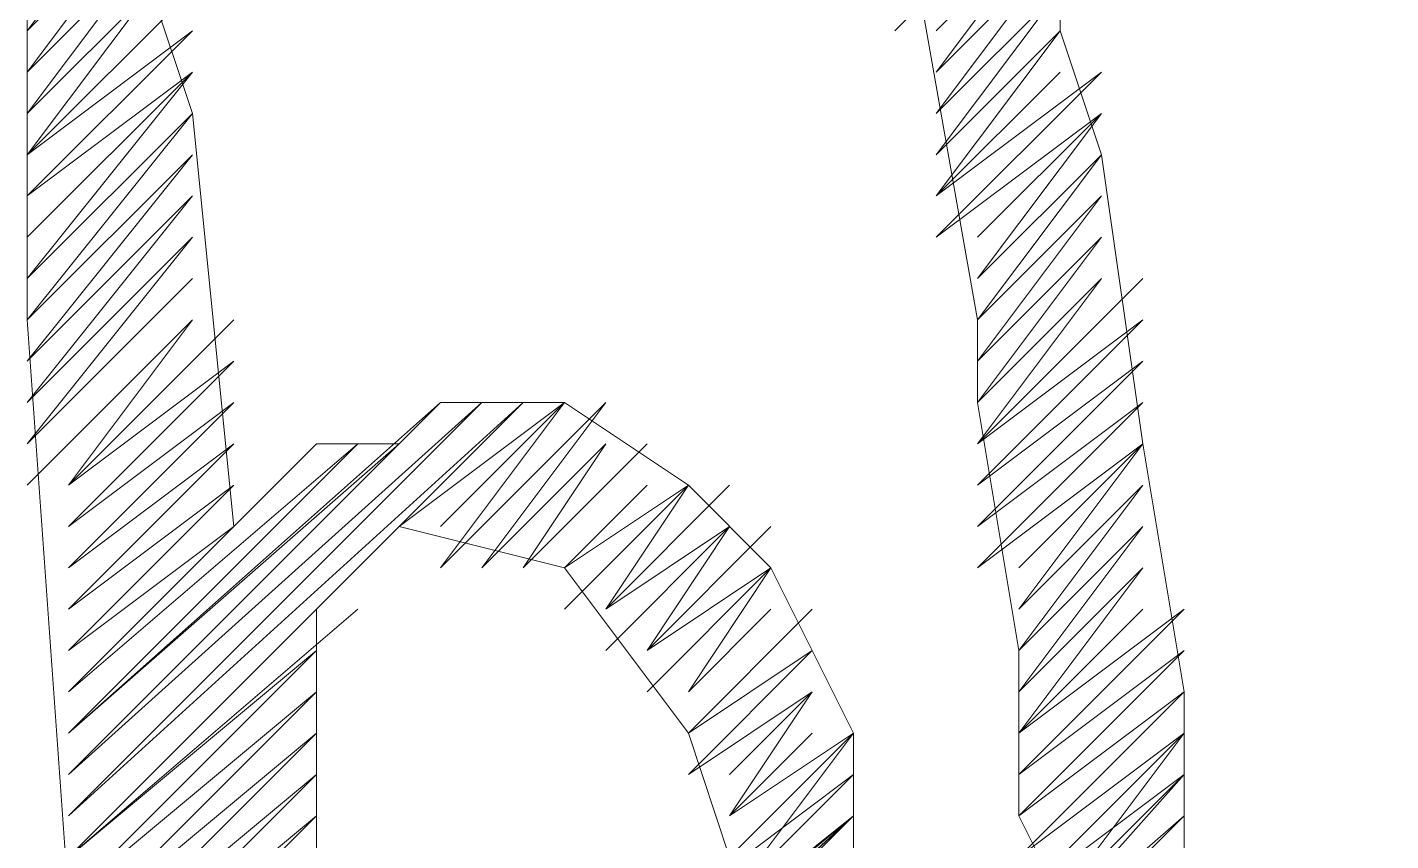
# Model space of a CAD drawing. Header units: millimetres. Extents: x 24 to 410, y 10 to 282.
# Drawn here: x 285.369 to 286.766, y 16.611 to 17.445 of the extents above; entities that cross this region are included whole.
import ezdxf

# ---------------------------------------------------------------- set-up
doc = ezdxf.new("R2010")
doc.units = ezdxf.units.MM
doc.layers.add('Watermark', color=7, linetype='Continuous')

msp = doc.modelspace()

# ---------------------------------------------------------------- linework, layer by layer
at = {"layer": 'Watermark', "color": 7, "lineweight": 0}
for points in [[(286.215667, 17.864667), (286.342667, 17.145), (286.342667, 17.060333), (286.385, 16.806333), (286.385, 16.637), (286.427333, 16.552333), (286.385, 16.51), (286.173333, 16.467667), (286.131, 16.51), (286.215667, 16.552333), (286.215667, 16.721667), (286.131, 16.891), (286.046333, 16.975667), (285.919333, 17.060333), (285.792333, 17.060333), (285.75, 17.018), (285.665333, 17.018), (285.580667, 16.933333), (285.538333, 17.356667), (285.496, 17.483667)], [(285.369, 17.441333), (285.496, 17.610667)], [(285.369, 17.441333), (285.496, 17.610667)], [(285.369, 17.441333), (285.496, 17.610667)], [(285.369, 17.441333), (285.496, 17.610667)], [(286.258, 17.441333), (286.427333, 17.610667)], [(286.258, 17.441333), (286.427333, 17.610667)], [(286.258, 17.441333), (286.427333, 17.610667)], [(286.258, 17.441333), (286.427333, 17.610667)], [(286.258, 17.441333), (286.427333, 17.610667)], [(286.258, 17.441333), (286.427333, 17.610667)], [(285.369, 17.441333), (285.496, 17.568333)], [(285.369, 17.441333), (285.496, 17.568333)], [(285.369, 17.441333), (285.496, 17.568333)], [(285.369, 17.441333), (285.496, 17.568333)], [(285.369, 17.441333), (285.496, 17.568333)], [(285.369, 17.441333), (285.496, 17.568333)], [(285.369, 17.441333), (285.496, 17.568333)], [(285.369, 17.441333), (285.496, 17.568333)], [(285.369, 17.441333), (285.496, 17.568333)], [(285.369, 17.399), (285.496, 17.568333)], [(285.369, 17.399), (285.496, 17.568333)], [(285.369, 17.399), (285.496, 17.568333)], [(285.369, 17.399), (285.496, 17.568333)], [(285.369, 17.399), (285.496, 17.568333)], [(286.300333, 17.441333), (286.427333, 17.568333)], [(286.300333, 17.441333), (286.427333, 17.568333)], [(286.300333, 17.441333), (286.427333, 17.568333)], [(286.300333, 17.441333), (286.427333, 17.568333)], [(286.300333, 17.441333), (286.427333, 17.568333)], [(286.300333, 17.441333), (286.427333, 17.568333)], [(286.300333, 17.441333), (286.427333, 17.568333)], [(286.300333, 17.441333), (286.427333, 17.568333)], [(286.300333, 17.441333), (286.427333, 17.568333)], [(286.300333, 17.441333), (286.427333, 17.568333)], [(286.300333, 17.441333), (286.427333, 17.568333)], [(286.300333, 17.399), (286.427333, 17.568333)], [(286.300333, 17.399), (286.427333, 17.568333)], [(286.300333, 17.399), (286.427333, 17.568333)], [(286.300333, 17.399), (286.427333, 17.568333)], [(286.300333, 17.399), (286.427333, 17.568333)], [(286.300333, 17.399), (286.427333, 17.568333)], [(285.369, 17.399), (285.496, 17.526)], [(285.369, 17.399), (285.496, 17.526)], [(285.369, 17.399), (285.496, 17.526)], [(285.369, 17.399), (285.496, 17.526)], [(285.369, 17.399), (285.496, 17.526)], [(285.369, 17.399), (285.496, 17.526)], [(285.369, 17.399), (285.496, 17.526)], [(285.369, 17.399), (285.496, 17.526)], [(285.369, 17.399), (285.496, 17.526)], [(285.369, 17.356667), (285.496, 17.526)], [(285.369, 17.356667), (285.496, 17.526)], [(285.369, 17.356667), (285.496, 17.526)], [(285.369, 17.356667), (285.496, 17.526)], [(286.300333, 17.399), (286.427333, 17.526)], [(286.300333, 17.399), (286.427333, 17.526)], [(286.300333, 17.399), (286.427333, 17.526)], [(286.300333, 17.399), (286.427333, 17.526)], [(286.300333, 17.399), (286.427333, 17.526)], [(286.300333, 17.399), (286.427333, 17.526)], [(286.300333, 17.399), (286.427333, 17.526)], [(286.300333, 17.399), (286.427333, 17.526)], [(286.300333, 17.399), (286.427333, 17.526)], [(286.300333, 17.399), (286.427333, 17.526)], [(286.300333, 17.356667), (286.427333, 17.526)], [(286.300333, 17.356667), (286.427333, 17.526)], [(286.300333, 17.356667), (286.427333, 17.526)], [(286.300333, 17.356667), (286.427333, 17.526)], [(286.300333, 17.356667), (286.427333, 17.526)], [(286.300333, 17.356667), (286.427333, 17.526)], [(286.300333, 17.356667), (286.427333, 17.526)], [(285.369, 17.356667), (285.496, 17.483667)], [(285.369, 17.356667), (285.496, 17.483667)], [(285.369, 17.356667), (285.496, 17.483667)], [(285.369, 17.356667), (285.496, 17.483667)], [(285.369, 17.356667), (285.496, 17.483667)], [(285.369, 17.356667), (285.496, 17.483667)], [(285.369, 17.356667), (285.496, 17.483667)], [(285.369, 17.356667), (285.496, 17.483667)], [(285.369, 17.356667), (285.496, 17.483667)], [(285.369, 17.314333), (285.496, 17.483667)], [(285.369, 17.314333), (285.496, 17.483667)], [(285.369, 17.314333), (285.496, 17.483667)], [(285.369, 17.314333), (285.538333, 17.483667)], [(285.369, 17.314333), (285.538333, 17.483667)], [(285.369, 17.314333), (285.538333, 17.483667)], [(285.369, 17.483667), (285.369, 17.145), (285.411333, 16.552333), (285.411333, 15.282333)], [(286.300333, 17.356667), (286.427333, 17.483667)], [(286.300333, 17.356667), (286.427333, 17.483667)], [(286.300333, 17.356667), (286.427333, 17.483667)], [(286.300333, 17.356667), (286.427333, 17.483667)], [(286.300333, 17.356667), (286.427333, 17.483667)], [(286.300333, 17.356667), (286.427333, 17.483667)], [(286.300333, 17.356667), (286.427333, 17.483667)], [(286.300333, 17.356667), (286.427333, 17.483667)], [(286.300333, 17.356667), (286.427333, 17.483667)], [(286.300333, 17.314333), (286.427333, 17.483667)], [(286.300333, 17.314333), (286.427333, 17.483667)], [(286.681333, 15.663333), (286.681333, 15.875), (286.554333, 16.383), (286.639, 16.425333), (286.723667, 16.425333), (286.766, 16.467667), (286.681333, 16.552333), (286.554333, 16.552333), (286.554333, 16.594667), (286.554333, 16.764), (286.512, 17.018), (286.469667, 17.314333), (286.427333, 17.441333), (286.427333, 17.483667)], [(285.369, 17.314333), (285.538333, 17.441333)], [(285.369, 17.314333), (285.538333, 17.441333)], [(285.369, 17.314333), (285.538333, 17.441333)], [(285.369, 17.314333), (285.538333, 17.441333)], [(285.369, 17.314333), (285.538333, 17.441333)], [(285.369, 17.314333), (285.538333, 17.441333)], [(285.369, 17.314333), (285.538333, 17.441333)], [(285.369, 17.314333), (285.538333, 17.441333)], [(285.369, 17.272), (285.538333, 17.441333)], [(285.369, 17.272), (285.538333, 17.441333)], [(285.369, 17.272), (285.538333, 17.441333)], [(285.369, 17.272), (285.538333, 17.441333)], [(285.369, 17.272), (285.538333, 17.441333)], [(285.369, 17.272), (285.538333, 17.441333)], [(285.369, 17.272), (285.538333, 17.441333)], [(285.369, 17.272), (285.538333, 17.441333)], [(285.369, 17.272), (285.538333, 17.441333)], [(285.369, 17.272), (285.538333, 17.441333)], [(286.300333, 17.314333), (286.427333, 17.441333)], [(286.300333, 17.314333), (286.427333, 17.441333)], [(286.300333, 17.314333), (286.427333, 17.441333)], [(286.300333, 17.314333), (286.427333, 17.441333)], [(286.300333, 17.314333), (286.427333, 17.441333)], [(286.300333, 17.314333), (286.427333, 17.441333)], [(286.300333, 17.314333), (286.427333, 17.441333)], [(286.300333, 17.314333), (286.427333, 17.441333)], [(286.300333, 17.314333), (286.427333, 17.441333)], [(286.300333, 17.314333), (286.427333, 17.441333)], [(286.300333, 17.314333), (286.427333, 17.441333)], [(286.300333, 17.314333), (286.427333, 17.441333)], [(286.300333, 17.314333), (286.427333, 17.441333)], [(286.300333, 17.314333), (286.427333, 17.441333)], [(286.300333, 17.314333), (286.427333, 17.441333)], [(286.300333, 17.272), (286.427333, 17.441333)], [(286.300333, 17.272), (286.427333, 17.441333)], [(285.369, 17.272), (285.538333, 17.399)], [(285.369, 17.272), (285.538333, 17.399)], [(285.369, 17.272), (285.538333, 17.399)], [(285.369, 17.272), (285.538333, 17.399)], [(285.369, 17.229667), (285.538333, 17.399)], [(285.369, 17.229667), (285.538333, 17.399)], [(285.369, 17.229667), (285.538333, 17.399)], [(285.369, 17.229667), (285.538333, 17.399)], [(285.369, 17.229667), (285.538333, 17.399)], [(285.369, 17.229667), (285.538333, 17.399)], [(285.369, 17.229667), (285.538333, 17.399)], [(285.369, 17.229667), (285.538333, 17.399)], [(285.369, 17.229667), (285.538333, 17.399)], [(285.369, 17.229667), (285.538333, 17.399)], [(285.369, 17.229667), (285.538333, 17.399)], [(285.369, 17.229667), (285.538333, 17.399)], [(285.369, 17.229667), (285.538333, 17.399)], [(285.369, 17.187333), (285.538333, 17.399)], [(285.369, 17.187333), (285.538333, 17.399)], [(286.300333, 17.272), (286.427333, 17.399)], [(286.300333, 17.272), (286.427333, 17.399)], [(286.300333, 17.272), (286.427333, 17.399)], [(286.300333, 17.272), (286.427333, 17.399)], [(286.300333, 17.272), (286.427333, 17.399)], [(286.300333, 17.272), (286.469667, 17.399)], [(286.300333, 17.272), (286.469667, 17.399)], [(286.300333, 17.272), (286.469667, 17.399)], [(286.300333, 17.272), (286.469667, 17.399)], [(286.300333, 17.272), (286.469667, 17.399)], [(286.300333, 17.272), (286.469667, 17.399)], [(286.300333, 17.272), (286.469667, 17.399)], [(286.300333, 17.272), (286.469667, 17.399)], [(286.300333, 17.272), (286.469667, 17.399)], [(286.300333, 17.229667), (286.469667, 17.399)], [(286.300333, 17.229667), (286.469667, 17.399)], [(286.300333, 17.229667), (286.469667, 17.399)], [(286.300333, 17.229667), (286.469667, 17.399)], [(286.300333, 17.229667), (286.469667, 17.399)], [(285.369, 17.187333), (285.538333, 17.356667)], [(285.369, 17.187333), (285.538333, 17.356667)], [(285.369, 17.187333), (285.538333, 17.356667)], [(285.369, 17.187333), (285.538333, 17.356667)], [(285.369, 17.187333), (285.538333, 17.356667)], [(285.369, 17.187333), (285.538333, 17.356667)], [(285.369, 17.187333), (285.538333, 17.356667)], [(285.369, 17.187333), (285.538333, 17.356667)], [(285.369, 17.187333), (285.538333, 17.356667)], [(285.369, 17.187333), (285.538333, 17.356667)], [(285.369, 17.187333), (285.538333, 17.356667)], [(285.369, 17.187333), (285.538333, 17.356667)], [(285.369, 17.145), (285.538333, 17.356667)], [(285.369, 17.145), (285.538333, 17.356667)], [(286.300333, 17.229667), (286.469667, 17.356667)], [(286.300333, 17.229667), (286.469667, 17.356667)], [(286.300333, 17.229667), (286.469667, 17.356667)], [(286.342667, 17.229667), (286.469667, 17.356667)], [(286.342667, 17.229667), (286.469667, 17.356667)], [(286.342667, 17.229667), (286.469667, 17.356667)], [(286.342667, 17.229667), (286.469667, 17.356667)], [(286.342667, 17.229667), (286.469667, 17.356667)], [(286.342667, 17.229667), (286.469667, 17.356667)], [(286.342667, 17.229667), (286.469667, 17.356667)], [(286.342667, 17.229667), (286.469667, 17.356667)], [(286.342667, 17.187333), (286.469667, 17.356667)], [(286.342667, 17.187333), (286.469667, 17.356667)], [(286.342667, 17.187333), (286.469667, 17.356667)], [(286.342667, 17.187333), (286.469667, 17.356667)], [(286.342667, 17.187333), (286.469667, 17.356667)], [(286.342667, 17.187333), (286.469667, 17.356667)], [(286.342667, 17.187333), (286.469667, 17.356667)], [(286.342667, 17.187333), (286.469667, 17.356667)], [(285.369, 17.145), (285.538333, 17.314333)], [(285.369, 17.145), (285.538333, 17.314333)], [(285.369, 17.145), (285.538333, 17.314333)], [(285.369, 17.145), (285.538333, 17.314333)], [(285.369, 17.145), (285.538333, 17.314333)], [(285.369, 17.145), (285.538333, 17.314333)], [(285.369, 17.145), (285.538333, 17.314333)], [(285.369, 17.145), (285.538333, 17.314333)], [(285.369, 17.145), (285.538333, 17.314333)], [(285.369, 17.145), (285.538333, 17.314333)], [(285.369, 17.145), (285.538333, 17.314333)], [(285.369, 17.145), (285.538333, 17.314333)], [(285.369, 17.102667), (285.538333, 17.314333)], [(285.369, 17.102667), (285.538333, 17.314333)], [(285.369, 17.102667), (285.538333, 17.314333)], [(286.342667, 17.187333), (286.469667, 17.314333)], [(286.342667, 17.187333), (286.469667, 17.314333)], [(286.342667, 17.187333), (286.469667, 17.314333)], [(286.342667, 17.187333), (286.469667, 17.314333)], [(286.342667, 17.187333), (286.469667, 17.314333)], [(286.342667, 17.187333), (286.469667, 17.314333)], [(286.342667, 17.187333), (286.469667, 17.314333)], [(286.342667, 17.187333), (286.469667, 17.314333)], [(286.342667, 17.145), (286.469667, 17.314333)], [(286.342667, 17.145), (286.469667, 17.314333)], [(286.342667, 17.145), (286.469667, 17.314333)], [(286.342667, 17.145), (286.469667, 17.314333)], [(286.342667, 17.145), (286.469667, 17.314333)], [(286.342667, 17.145), (286.469667, 17.314333)], [(286.342667, 17.145), (286.469667, 17.314333)], [(286.342667, 17.145), (286.469667, 17.314333)], [(285.369, 17.102667), (285.538333, 17.272)], [(285.369, 17.102667), (285.538333, 17.272)], [(285.369, 17.102667), (285.538333, 17.272)], [(285.369, 17.102667), (285.538333, 17.272)], [(285.369, 17.102667), (285.538333, 17.272)], [(285.369, 17.102667), (285.538333, 17.272)], [(285.369, 17.102667), (285.538333, 17.272)], [(285.369, 17.102667), (285.538333, 17.272)], [(285.369, 17.102667), (285.538333, 17.272)], [(285.369, 17.102667), (285.538333, 17.272)], [(285.369, 17.102667), (285.538333, 17.272)], [(285.369, 17.102667), (285.538333, 17.272)], [(285.369, 17.060333), (285.538333, 17.272)], [(285.369, 17.060333), (285.538333, 17.272)], [(286.342667, 17.145), (286.469667, 17.272)], [(286.342667, 17.145), (286.469667, 17.272)], [(286.342667, 17.145), (286.469667, 17.272)], [(286.342667, 17.145), (286.469667, 17.272)], [(286.342667, 17.145), (286.469667, 17.272)], [(286.342667, 17.145), (286.469667, 17.272)], [(286.342667, 17.145), (286.469667, 17.272)], [(286.342667, 17.145), (286.469667, 17.272)], [(286.342667, 17.102667), (286.469667, 17.272)], [(286.342667, 17.102667), (286.469667, 17.272)], [(286.342667, 17.102667), (286.469667, 17.272)], [(286.342667, 17.102667), (286.469667, 17.272)], [(286.342667, 17.102667), (286.469667, 17.272)], [(286.342667, 17.102667), (286.469667, 17.272)], [(285.369, 17.060333), (285.538333, 17.229667)], [(285.369, 17.060333), (285.538333, 17.229667)], [(285.369, 17.060333), (285.538333, 17.229667)], [(285.369, 17.060333), (285.538333, 17.229667)], [(285.369, 17.060333), (285.538333, 17.229667)], [(285.369, 17.060333), (285.538333, 17.229667)], [(285.369, 17.060333), (285.538333, 17.229667)], [(285.369, 17.060333), (285.538333, 17.229667)], [(285.369, 17.060333), (285.538333, 17.229667)], [(285.369, 17.060333), (285.538333, 17.229667)], [(285.369, 17.060333), (285.538333, 17.229667)], [(285.369, 17.060333), (285.538333, 17.229667)], [(285.369, 17.060333), (285.538333, 17.229667)], [(285.369, 17.018), (285.538333, 17.229667)], [(286.342667, 17.102667), (286.469667, 17.229667)], [(286.342667, 17.102667), (286.469667, 17.229667)], [(286.342667, 17.102667), (286.469667, 17.229667)], [(286.342667, 17.102667), (286.469667, 17.229667)], [(286.342667, 17.060333), (286.469667, 17.229667)], [(286.342667, 17.060333), (286.469667, 17.229667)], [(286.342667, 17.060333), (286.469667, 17.229667)], [(286.342667, 17.060333), (286.469667, 17.229667)], [(286.342667, 17.060333), (286.469667, 17.229667)], [(286.342667, 17.060333), (286.469667, 17.229667)], [(286.342667, 17.060333), (286.469667, 17.229667)], [(286.342667, 17.060333), (286.469667, 17.229667)], [(286.342667, 17.060333), (286.469667, 17.229667)], [(286.342667, 17.060333), (286.469667, 17.229667)], [(286.342667, 17.060333), (286.469667, 17.229667)], [(285.369, 17.018), (285.538333, 17.187333)], [(285.369, 17.018), (285.538333, 17.187333)], [(285.369, 17.018), (285.538333, 17.187333)], [(285.369, 17.018), (285.538333, 17.187333)], [(285.369, 17.018), (285.538333, 17.187333)], [(285.369, 17.018), (285.538333, 17.187333)], [(285.369, 17.018), (285.538333, 17.187333)], [(285.369, 17.018), (285.538333, 17.187333)], [(285.369, 17.018), (285.538333, 17.187333)], [(285.369, 17.018), (285.538333, 17.187333)], [(285.369, 17.018), (285.538333, 17.187333)], [(285.369, 17.018), (285.538333, 17.187333)], [(285.369, 17.018), (285.538333, 17.187333)], [(285.369, 17.018), (285.538333, 17.187333)], [(286.342667, 17.060333), (286.469667, 17.187333)], [(286.342667, 17.060333), (286.469667, 17.187333)], [(286.342667, 17.060333), (286.469667, 17.187333)], [(286.342667, 17.018), (286.469667, 17.187333)], [(286.342667, 17.018), (286.469667, 17.187333)], [(286.342667, 17.018), (286.469667, 17.187333)], [(286.342667, 17.018), (286.469667, 17.187333)], [(286.342667, 17.018), (286.469667, 17.187333)], [(286.342667, 17.018), (286.469667, 17.187333)], [(286.342667, 17.018), (286.469667, 17.187333)], [(286.342667, 17.018), (286.512, 17.187333)], [(286.342667, 17.018), (286.512, 17.187333)], [(286.342667, 17.018), (286.512, 17.187333)], [(286.342667, 17.018), (286.512, 17.187333)], [(285.369, 16.975667), (285.538333, 17.145)], [(285.369, 16.975667), (285.538333, 17.145)], [(285.369, 16.975667), (285.538333, 17.145)], [(285.369, 16.975667), (285.538333, 17.145)], [(285.369, 16.975667), (285.538333, 17.145)], [(285.369, 16.975667), (285.538333, 17.145)], [(285.411333, 16.975667), (285.538333, 17.145)], [(285.411333, 16.975667), (285.538333, 17.145)], [(285.411333, 16.975667), (285.538333, 17.145)], [(285.411333, 16.975667), (285.580667, 17.145)], [(285.411333, 16.975667), (285.580667, 17.145)], [(285.411333, 16.975667), (285.580667, 17.145)], [(285.411333, 16.975667), (285.580667, 17.145)], [(285.411333, 16.975667), (285.580667, 17.145)], [(286.342667, 17.018), (286.512, 17.145)], [(286.342667, 17.018), (286.512, 17.145)], [(286.342667, 17.018), (286.512, 17.145)], [(286.342667, 17.018), (286.512, 17.145)], [(286.342667, 17.018), (286.512, 17.145)], [(286.342667, 17.018), (286.512, 17.145)], [(286.342667, 16.975667), (286.512, 17.145)], [(286.342667, 16.975667), (286.512, 17.145)], [(286.342667, 16.975667), (286.512, 17.145)], [(286.342667, 16.975667), (286.512, 17.145)], [(286.342667, 16.975667), (286.512, 17.145)], [(286.342667, 16.975667), (286.512, 17.145)], [(286.342667, 16.975667), (286.512, 17.145)], [(286.342667, 16.975667), (286.512, 17.145)], [(285.411333, 16.975667), (285.580667, 17.102667)], [(285.411333, 16.933333), (285.580667, 17.102667)], [(285.411333, 16.933333), (285.580667, 17.102667)], [(285.411333, 16.933333), (285.580667, 17.102667)], [(285.411333, 16.933333), (285.580667, 17.102667)], [(285.411333, 16.933333), (285.580667, 17.102667)], [(285.411333, 16.933333), (285.580667, 17.102667)], [(285.411333, 16.933333), (285.580667, 17.102667)], [(285.411333, 16.933333), (285.580667, 17.102667)], [(285.411333, 16.933333), (285.580667, 17.102667)], [(285.411333, 16.933333), (285.580667, 17.102667)], [(285.411333, 16.933333), (285.580667, 17.102667)], [(285.411333, 16.933333), (285.580667, 17.102667)], [(285.411333, 16.933333), (285.580667, 17.102667)], [(286.342667, 16.975667), (286.512, 17.102667)], [(286.342667, 16.975667), (286.512, 17.102667)], [(286.342667, 16.975667), (286.512, 17.102667)], [(286.342667, 16.975667), (286.512, 17.102667)], [(286.342667, 16.975667), (286.512, 17.102667)], [(286.342667, 16.975667), (286.512, 17.102667)], [(286.342667, 16.975667), (286.512, 17.102667)], [(286.342667, 16.975667), (286.512, 17.102667)], [(286.342667, 16.933333), (286.512, 17.102667)], [(286.342667, 16.933333), (286.512, 17.102667)], [(286.342667, 16.933333), (286.512, 17.102667)], [(286.342667, 16.933333), (286.512, 17.102667)], [(286.342667, 16.933333), (286.512, 17.102667)], [(286.342667, 16.933333), (286.512, 17.102667)], [(286.342667, 16.933333), (286.512, 17.102667)], [(285.411333, 16.933333), (285.580667, 17.060333)], [(285.411333, 16.891), (285.580667, 17.060333)], [(285.411333, 16.891), (285.580667, 17.060333)], [(285.411333, 16.891), (285.580667, 17.060333)], [(285.411333, 16.891), (285.580667, 17.060333)], [(285.411333, 16.891), (285.580667, 17.060333)], [(285.411333, 16.891), (285.580667, 17.060333)], [(285.411333, 16.891), (285.580667, 17.060333)], [(285.411333, 16.891), (285.580667, 17.060333)], [(285.411333, 16.891), (285.580667, 17.060333)], [(285.411333, 16.891), (285.580667, 17.060333)], [(285.411333, 16.891), (285.580667, 17.060333)], [(285.411333, 16.891), (285.580667, 17.060333)], [(285.411333, 16.891), (285.580667, 17.060333)], [(285.411333, 16.721667), (285.792333, 17.060333)], [(285.411333, 16.721667), (285.792333, 17.060333)], [(285.411333, 16.721667), (285.792333, 17.060333)], [(285.411333, 16.679333), (285.792333, 17.060333)], [(285.411333, 16.679333), (285.792333, 17.060333)], [(285.411333, 16.679333), (285.792333, 17.060333)], [(285.411333, 16.679333), (285.792333, 17.060333)], [(285.411333, 16.679333), (285.792333, 17.060333)], [(285.411333, 16.679333), (285.792333, 17.060333)], [(285.411333, 16.679333), (285.792333, 17.060333)], [(285.411333, 16.679333), (285.792333, 17.060333)], [(285.411333, 16.679333), (285.792333, 17.060333)], [(285.411333, 16.679333), (285.792333, 17.060333)], [(285.411333, 16.679333), (285.834667, 17.060333)], [(285.411333, 16.679333), (285.834667, 17.060333)], [(285.411333, 16.679333), (285.834667, 17.060333)], [(285.411333, 16.679333), (285.834667, 17.060333)], [(285.411333, 16.637), (285.834667, 17.060333)], [(285.411333, 16.637), (285.834667, 17.060333)], [(285.411333, 16.637), (285.834667, 17.060333)], [(285.411333, 16.637), (285.834667, 17.060333)], [(285.411333, 16.637), (285.834667, 17.060333)], [(285.411333, 16.637), (285.834667, 17.060333)], [(285.411333, 16.637), (285.834667, 17.060333)], [(285.411333, 16.637), (285.834667, 17.060333)], [(285.411333, 16.637), (285.834667, 17.060333)], [(285.411333, 16.637), (285.834667, 17.060333)], [(285.411333, 16.637), (285.834667, 17.060333)], [(285.411333, 16.637), (285.877, 17.060333)], [(285.411333, 16.637), (285.877, 17.060333)], [(285.411333, 16.637), (285.877, 17.060333)], [(285.411333, 16.637), (285.877, 17.060333)], [(285.411333, 16.594667), (285.877, 17.060333)], [(285.411333, 16.594667), (285.877, 17.060333)], [(285.877, 17.060333), (285.75, 16.933333), (285.411333, 16.594667)], [(285.75, 16.933333), (285.877, 17.060333)], [(285.75, 16.933333), (285.877, 17.060333)], [(285.75, 16.933333), (285.877, 17.060333)], [(285.75, 16.933333), (285.877, 17.060333)], [(285.75, 16.933333), (285.877, 17.060333)], [(285.75, 16.933333), (285.877, 17.060333)], [(285.75, 16.933333), (285.877, 17.060333)], [(285.75, 16.933333), (285.877, 17.060333)], [(285.75, 16.933333), (285.919333, 17.060333)], [(285.75, 16.933333), (285.919333, 17.060333)], [(285.75, 16.933333), (285.919333, 17.060333)], [(285.792333, 16.933333), (285.919333, 17.060333)], [(285.792333, 16.933333), (285.919333, 17.060333)], [(285.792333, 16.933333), (285.919333, 17.060333)], [(285.792333, 16.933333), (285.919333, 17.060333)], [(285.792333, 16.933333), (285.919333, 17.060333)], [(285.792333, 16.933333), (285.919333, 17.060333)], [(285.792333, 16.933333), (285.919333, 17.060333)], [(285.792333, 16.933333), (285.919333, 17.060333)], [(285.792333, 16.933333), (285.919333, 17.060333)], [(285.792333, 16.933333), (285.919333, 17.060333)], [(285.792333, 16.933333), (285.919333, 17.060333)], [(285.792333, 16.933333), (285.919333, 17.060333)], [(285.792333, 16.933333), (285.919333, 17.060333)], [(285.792333, 16.933333), (285.919333, 17.060333)], [(285.792333, 16.891), (285.919333, 17.060333)], [(285.792333, 16.891), (285.919333, 17.060333)], [(285.792333, 16.891), (285.961667, 17.060333)], [(285.834667, 16.891), (285.961667, 17.060333)], [(286.342667, 16.933333), (286.512, 17.060333)], [(286.342667, 16.933333), (286.512, 17.060333)], [(286.342667, 16.933333), (286.512, 17.060333)], [(286.342667, 16.933333), (286.512, 17.060333)], [(286.342667, 16.933333), (286.512, 17.060333)], [(286.342667, 16.933333), (286.512, 17.060333)], [(286.342667, 16.933333), (286.512, 17.060333)], [(286.342667, 16.933333), (286.512, 17.060333)], [(286.342667, 16.933333), (286.512, 17.060333)], [(286.342667, 16.891), (286.512, 17.060333)], [(286.342667, 16.891), (286.512, 17.060333)], [(286.342667, 16.891), (286.512, 17.060333)], [(286.342667, 16.891), (286.512, 17.060333)], [(286.342667, 16.891), (286.512, 17.060333)], [(285.411333, 16.891), (285.580667, 17.018)], [(285.411333, 16.891), (285.580667, 17.018)], [(285.411333, 16.848667), (285.580667, 17.018)], [(285.411333, 16.848667), (285.580667, 17.018)], [(285.411333, 16.848667), (285.580667, 17.018)], [(285.411333, 16.848667), (285.580667, 17.018)], [(285.411333, 16.848667), (285.580667, 17.018)], [(285.411333, 16.848667), (285.580667, 17.018)], [(285.411333, 16.848667), (285.580667, 17.018)], [(285.411333, 16.848667), (285.580667, 17.018)], [(285.411333, 16.848667), (285.580667, 17.018)], [(285.411333, 16.848667), (285.580667, 17.018)], [(285.411333, 16.848667), (285.580667, 17.018)], [(285.411333, 16.848667), (285.580667, 17.018)], [(285.411333, 16.848667), (285.580667, 17.018)], [(285.411333, 16.764), (285.665333, 17.018)], [(285.411333, 16.764), (285.665333, 17.018)], [(285.411333, 16.764), (285.665333, 17.018)], [(285.411333, 16.764), (285.665333, 17.018)], [(285.411333, 16.764), (285.707667, 17.018)], [(285.411333, 16.764), (285.707667, 17.018)], [(285.411333, 16.764), (285.707667, 17.018)], [(285.411333, 16.764), (285.707667, 17.018)], [(285.411333, 16.764), (285.707667, 17.018)], [(285.411333, 16.764), (285.707667, 17.018)], [(285.411333, 16.721667), (285.707667, 17.018)], [(285.411333, 16.721667), (285.707667, 17.018)], [(285.411333, 16.721667), (285.707667, 17.018)], [(285.411333, 16.721667), (285.707667, 17.018)], [(285.411333, 16.721667), (285.707667, 17.018)], [(285.411333, 16.721667), (285.707667, 17.018)], [(285.411333, 16.721667), (285.707667, 17.018)], [(285.411333, 16.721667), (285.75, 17.018)], [(285.411333, 16.721667), (285.75, 17.018)], [(285.411333, 16.721667), (285.75, 17.018)], [(285.411333, 16.721667), (285.75, 17.018)], [(285.411333, 16.721667), (285.75, 17.018)], [(285.834667, 16.891), (285.961667, 17.018)], [(285.834667, 16.891), (285.961667, 17.018)], [(285.834667, 16.891), (285.961667, 17.018)], [(285.834667, 16.891), (285.961667, 17.018)], [(285.834667, 16.891), (285.961667, 17.018)], [(285.834667, 16.891), (285.961667, 17.018)], [(285.834667, 16.891), (285.961667, 17.018)], [(285.834667, 16.891), (285.961667, 17.018)], [(285.834667, 16.891), (285.961667, 17.018)], [(285.834667, 16.891), (285.961667, 17.018)], [(285.834667, 16.891), (285.961667, 17.018)], [(285.834667, 16.891), (285.961667, 17.018)], [(285.834667, 16.891), (285.961667, 17.018)], [(285.834667, 16.891), (285.961667, 17.018)], [(285.834667, 16.891), (285.961667, 17.018)], [(285.834667, 16.891), (285.961667, 17.018)], [(285.834667, 16.891), (285.961667, 17.018)], [(285.877, 16.891), (285.961667, 17.018)], [(285.877, 16.891), (285.961667, 17.018)], [(285.877, 16.891), (285.961667, 17.018)], [(285.877, 16.891), (286.004, 17.018)], [(285.877, 16.891), (286.004, 17.018)], [(285.877, 16.891), (286.004, 17.018)], [(285.877, 16.891), (286.004, 17.018)], [(285.877, 16.891), (286.004, 17.018)], [(285.877, 16.891), (286.004, 17.018)], [(285.877, 16.891), (286.004, 17.018)], [(285.877, 16.891), (286.004, 17.018)], [(285.877, 16.891), (286.004, 17.018)], [(285.877, 16.891), (286.004, 17.018)], [(285.877, 16.891), (286.004, 17.018)], [(285.877, 16.891), (286.004, 17.018)], [(285.877, 16.891), (286.004, 17.018)], [(285.877, 16.891), (286.004, 17.018)], [(285.877, 16.891), (286.004, 17.018)], [(286.342667, 16.891), (286.512, 17.018)], [(286.342667, 16.891), (286.512, 17.018)], [(286.342667, 16.891), (286.512, 17.018)], [(286.342667, 16.891), (286.512, 17.018)], [(286.342667, 16.891), (286.512, 17.018)], [(286.342667, 16.891), (286.512, 17.018)], [(286.342667, 16.891), (286.512, 17.018)], [(286.342667, 16.891), (286.512, 17.018)], [(286.342667, 16.891), (286.512, 17.018)], [(286.385, 16.891), (286.512, 17.018)], [(286.385, 16.891), (286.512, 17.018)], [(286.385, 16.848667), (286.512, 17.018)], [(286.385, 16.848667), (286.512, 17.018)], [(286.385, 16.848667), (286.512, 17.018)], [(286.385, 16.848667), (286.512, 17.018)], [(285.411333, 16.848667), (285.580667, 16.975667)], [(285.411333, 16.848667), (285.580667, 16.975667)], [(285.411333, 16.806333), (285.580667, 16.975667)], [(285.411333, 16.806333), (285.580667, 16.975667)], [(285.411333, 16.806333), (285.580667, 16.975667)], [(285.411333, 16.806333), (285.580667, 16.975667)], [(285.411333, 16.806333), (285.580667, 16.975667)], [(285.411333, 16.806333), (285.580667, 16.975667)], [(285.411333, 16.806333), (285.580667, 16.975667)], [(285.411333, 16.806333), (285.580667, 16.975667)], [(285.411333, 16.806333), (285.580667, 16.975667)], [(285.411333, 16.806333), (285.580667, 16.975667)], [(285.411333, 16.806333), (285.580667, 16.975667)], [(285.411333, 16.806333), (285.580667, 16.975667)], [(285.919333, 16.891), (286.004, 16.975667)], [(285.919333, 16.891), (286.004, 16.975667)], [(285.919333, 16.891), (286.004, 16.975667)], [(285.919333, 16.891), (286.004, 16.975667)], [(285.919333, 16.891), (286.004, 16.975667)], [(285.919333, 16.891), (286.004, 16.975667)], [(285.919333, 16.891), (286.004, 16.975667)], [(285.919333, 16.891), (286.046333, 16.975667)], [(285.919333, 16.891), (286.046333, 16.975667)], [(285.919333, 16.891), (286.046333, 16.975667)], [(285.919333, 16.891), (286.046333, 16.975667)], [(285.919333, 16.891), (286.046333, 16.975667)], [(285.919333, 16.891), (286.046333, 16.975667)], [(285.919333, 16.891), (286.046333, 16.975667)], [(285.919333, 16.848667), (286.046333, 16.975667)], [(285.919333, 16.848667), (286.046333, 16.975667)], [(285.919333, 16.848667), (286.046333, 16.975667)], [(285.919333, 16.848667), (286.046333, 16.975667)], [(285.919333, 16.848667), (286.046333, 16.975667)], [(285.919333, 16.848667), (286.046333, 16.975667)], [(285.919333, 16.848667), (286.046333, 16.975667)], [(285.919333, 16.848667), (286.046333, 16.975667)], [(285.919333, 16.848667), (286.046333, 16.975667)], [(285.919333, 16.848667), (286.046333, 16.975667)], [(285.961667, 16.848667), (286.046333, 16.975667)], [(285.961667, 16.848667), (286.046333, 16.975667)], [(285.961667, 16.848667), (286.046333, 16.975667)], [(285.961667, 16.848667), (286.046333, 16.975667)], [(285.961667, 16.848667), (286.046333, 16.975667)], [(285.961667, 16.848667), (286.046333, 16.975667)], [(285.961667, 16.848667), (286.088667, 16.975667)], [(285.961667, 16.848667), (286.088667, 16.975667)], [(285.961667, 16.848667), (286.088667, 16.975667)], [(286.385, 16.848667), (286.512, 16.975667)], [(286.385, 16.848667), (286.512, 16.975667)], [(286.385, 16.848667), (286.512, 16.975667)], [(286.385, 16.848667), (286.512, 16.975667)], [(286.385, 16.848667), (286.512, 16.975667)], [(286.385, 16.848667), (286.512, 16.975667)], [(286.385, 16.848667), (286.512, 16.975667)], [(286.385, 16.848667), (286.512, 16.975667)], [(286.385, 16.848667), (286.512, 16.975667)], [(286.385, 16.848667), (286.512, 16.975667)], [(286.385, 16.848667), (286.512, 16.975667)], [(286.385, 16.848667), (286.512, 16.975667)], [(286.385, 16.848667), (286.512, 16.975667)], [(286.385, 16.806333), (286.512, 16.975667)], [(286.385, 16.806333), (286.512, 16.975667)], [(286.385, 16.806333), (286.512, 16.975667)], [(285.411333, 16.806333), (285.580667, 16.933333)], [(285.411333, 16.806333), (285.580667, 16.933333)], [(285.411333, 16.806333), (285.580667, 16.933333)], [(285.411333, 16.764), (285.580667, 16.933333)], [(285.411333, 16.764), (285.580667, 16.933333)], [(285.411333, 16.764), (285.580667, 16.933333)], [(285.411333, 16.764), (285.580667, 16.933333)], [(285.411333, 16.764), (285.580667, 16.933333)], [(285.961667, 16.848667), (286.088667, 16.933333)], [(285.961667, 16.848667), (286.088667, 16.933333)], [(285.961667, 16.848667), (286.088667, 16.933333)], [(285.961667, 16.848667), (286.088667, 16.933333)], [(285.961667, 16.848667), (286.088667, 16.933333)], [(285.961667, 16.806333), (286.088667, 16.933333)], [(285.961667, 16.806333), (286.088667, 16.933333)], [(285.961667, 16.806333), (286.088667, 16.933333)], [(285.961667, 16.806333), (286.088667, 16.933333)], [(285.961667, 16.806333), (286.088667, 16.933333)], [(285.961667, 16.806333), (286.088667, 16.933333)], [(285.961667, 16.806333), (286.088667, 16.933333)], [(285.961667, 16.806333), (286.088667, 16.933333)], [(285.961667, 16.806333), (286.088667, 16.933333)], [(285.961667, 16.806333), (286.088667, 16.933333)], [(285.961667, 16.806333), (286.088667, 16.933333)], [(285.961667, 16.806333), (286.088667, 16.933333)], [(285.961667, 16.806333), (286.088667, 16.933333)], [(285.961667, 16.806333), (286.088667, 16.933333)], [(285.961667, 16.806333), (286.088667, 16.933333)], [(285.961667, 16.806333), (286.088667, 16.933333)], [(286.004, 16.806333), (286.088667, 16.933333)], [(286.004, 16.806333), (286.088667, 16.933333)], [(286.004, 16.806333), (286.088667, 16.933333)], [(286.004, 16.806333), (286.131, 16.933333)], [(286.004, 16.806333), (286.131, 16.933333)], [(286.004, 16.806333), (286.131, 16.933333)], [(286.385, 16.806333), (286.512, 16.933333)], [(286.385, 16.806333), (286.512, 16.933333)], [(286.385, 16.806333), (286.512, 16.933333)], [(286.385, 16.806333), (286.512, 16.933333)], [(286.385, 16.806333), (286.512, 16.933333)], [(286.385, 16.806333), (286.512, 16.933333)], [(286.385, 16.806333), (286.512, 16.933333)], [(286.385, 16.806333), (286.512, 16.933333)], [(286.385, 16.806333), (286.512, 16.933333)], [(286.385, 16.806333), (286.512, 16.933333)], [(286.385, 16.806333), (286.512, 16.933333)], [(286.385, 16.806333), (286.512, 16.933333)], [(286.385, 16.764), (286.512, 16.933333)], [(286.385, 16.764), (286.512, 16.933333)], [(286.385, 16.764), (286.512, 16.933333)], [(286.385, 16.764), (286.512, 16.933333)], [(286.385, 16.764), (286.512, 16.933333)], [(285.411333, 16.594667), (285.707667, 16.891)], [(285.411333, 16.594667), (285.707667, 16.891)], [(285.411333, 16.594667), (285.707667, 16.891)], [(286.004, 16.806333), (286.131, 16.891)], [(286.004, 16.806333), (286.131, 16.891)], [(286.004, 16.806333), (286.131, 16.891)], [(286.004, 16.764), (286.131, 16.891)], [(286.004, 16.764), (286.131, 16.891)], [(286.004, 16.764), (286.131, 16.891)], [(286.004, 16.764), (286.131, 16.891)], [(286.004, 16.764), (286.131, 16.891)], [(286.004, 16.764), (286.131, 16.891)], [(286.004, 16.764), (286.131, 16.891)], [(286.004, 16.764), (286.131, 16.891)], [(286.004, 16.764), (286.131, 16.891)], [(286.004, 16.764), (286.131, 16.891)], [(286.004, 16.764), (286.131, 16.891)], [(286.004, 16.764), (286.131, 16.891)], [(286.004, 16.764), (286.131, 16.891)], [(286.004, 16.764), (286.131, 16.891)], [(286.004, 16.764), (286.131, 16.891)], [(286.004, 16.764), (286.131, 16.891)], [(286.004, 16.764), (286.131, 16.891)], [(286.004, 16.764), (286.131, 16.891)], [(286.004, 16.764), (286.131, 16.891)], [(286.004, 16.764), (286.131, 16.891)], [(286.004, 16.764), (286.131, 16.891)], [(286.004, 16.764), (286.131, 16.891)], [(286.046333, 16.764), (286.131, 16.891)], [(286.385, 16.764), (286.512, 16.891)], [(286.385, 16.764), (286.512, 16.891)], [(286.385, 16.764), (286.512, 16.891)], [(286.385, 16.764), (286.512, 16.891)], [(286.385, 16.764), (286.512, 16.891)], [(286.385, 16.764), (286.512, 16.891)], [(286.385, 16.764), (286.512, 16.891)], [(286.385, 16.764), (286.512, 16.891)], [(286.385, 16.721667), (286.512, 16.891)], [(286.385, 16.721667), (286.512, 16.891)], [(286.385, 16.721667), (286.512, 16.891)], [(286.385, 16.721667), (286.512, 16.891)], [(286.385, 16.721667), (286.512, 16.891)], [(286.385, 16.721667), (286.512, 16.891)], [(286.385, 16.721667), (286.512, 16.891)], [(286.385, 16.721667), (286.512, 16.891)], [(286.385, 16.721667), (286.512, 16.891)], [(285.411333, 16.594667), (285.707667, 16.848667)], [(285.411333, 16.594667), (285.665333, 16.848667)], [(285.411333, 16.594667), (285.665333, 16.848667)], [(285.411333, 16.594667), (285.665333, 16.848667)], [(285.411333, 16.594667), (285.665333, 16.848667)], [(285.411333, 16.594667), (285.665333, 16.848667)], [(285.411333, 16.594667), (285.665333, 16.848667)], [(286.046333, 16.764), (286.131, 16.848667)], [(286.046333, 16.721667), (286.173333, 16.848667)], [(286.046333, 16.721667), (286.173333, 16.848667)], [(286.046333, 16.721667), (286.173333, 16.848667)], [(286.046333, 16.721667), (286.173333, 16.848667)], [(286.046333, 16.721667), (286.173333, 16.848667)], [(286.046333, 16.721667), (286.173333, 16.848667)], [(286.046333, 16.721667), (286.173333, 16.848667)], [(286.046333, 16.721667), (286.173333, 16.848667)], [(286.046333, 16.721667), (286.173333, 16.848667)], [(286.046333, 16.721667), (286.173333, 16.848667)], [(286.046333, 16.721667), (286.173333, 16.848667)], [(286.046333, 16.721667), (286.173333, 16.848667)], [(286.046333, 16.721667), (286.173333, 16.848667)], [(286.046333, 16.721667), (286.173333, 16.848667)], [(286.046333, 16.721667), (286.173333, 16.848667)], [(286.046333, 16.721667), (286.173333, 16.848667)], [(286.046333, 16.721667), (286.173333, 16.848667)], [(286.385, 16.721667), (286.512, 16.848667)], [(286.385, 16.721667), (286.512, 16.848667)], [(286.385, 16.721667), (286.512, 16.848667)], [(286.385, 16.721667), (286.512, 16.848667)], [(286.385, 16.721667), (286.554333, 16.848667)], [(286.385, 16.679333), (286.554333, 16.848667)], [(286.385, 16.679333), (286.554333, 16.848667)], [(286.385, 16.679333), (286.554333, 16.848667)], [(286.385, 16.679333), (286.554333, 16.848667)], [(286.385, 16.679333), (286.554333, 16.848667)], [(286.385, 16.679333), (286.554333, 16.848667)], [(286.385, 16.679333), (286.554333, 16.848667)], [(286.385, 16.679333), (286.554333, 16.848667)], [(286.385, 16.679333), (286.554333, 16.848667)], [(286.385, 16.679333), (286.554333, 16.848667)], [(286.385, 16.679333), (286.554333, 16.848667)], [(286.385, 16.679333), (286.554333, 16.848667)], [(285.411333, 16.594667), (285.665333, 16.806333)], [(285.411333, 16.594667), (285.665333, 16.806333)], [(285.411333, 16.552333), (285.665333, 16.806333)], [(285.411333, 16.552333), (285.665333, 16.806333)], [(285.411333, 16.552333), (285.665333, 16.806333)], [(285.411333, 16.552333), (285.665333, 16.806333)], [(285.411333, 16.552333), (285.665333, 16.806333)], [(285.411333, 16.552333), (285.665333, 16.806333)], [(285.411333, 16.552333), (285.665333, 16.806333)], [(285.411333, 16.552333), (285.665333, 16.806333)], [(285.411333, 16.552333), (285.665333, 16.806333)], [(285.411333, 16.552333), (285.665333, 16.806333)], [(285.411333, 16.552333), (285.665333, 16.806333)], [(286.046333, 16.721667), (286.173333, 16.806333)], [(286.046333, 16.721667), (286.173333, 16.806333)], [(286.046333, 16.721667), (286.173333, 16.806333)], [(286.046333, 16.721667), (286.173333, 16.806333)], [(286.046333, 16.721667), (286.173333, 16.806333)], [(286.046333, 16.721667), (286.173333, 16.806333)], [(286.046333, 16.721667), (286.173333, 16.806333)], [(286.046333, 16.679333), (286.173333, 16.806333)], [(286.046333, 16.679333), (286.173333, 16.806333)], [(286.046333, 16.679333), (286.173333, 16.806333)], [(286.046333, 16.679333), (286.173333, 16.806333)], [(286.046333, 16.679333), (286.173333, 16.806333)], [(286.046333, 16.679333), (286.173333, 16.806333)], [(286.046333, 16.679333), (286.173333, 16.806333)], [(286.046333, 16.679333), (286.173333, 16.806333)], [(286.046333, 16.679333), (286.173333, 16.806333)], [(286.046333, 16.679333), (286.173333, 16.806333)], [(286.046333, 16.679333), (286.173333, 16.806333)], [(286.385, 16.679333), (286.554333, 16.806333)], [(286.385, 16.679333), (286.554333, 16.806333)], [(286.385, 16.637), (286.554333, 16.806333)], [(286.385, 16.637), (286.554333, 16.806333)], [(286.385, 16.637), (286.554333, 16.806333)], [(286.385, 16.637), (286.554333, 16.806333)], [(286.385, 16.637), (286.554333, 16.806333)], [(286.385, 16.637), (286.554333, 16.806333)], [(286.385, 16.637), (286.554333, 16.806333)], [(286.385, 16.637), (286.554333, 16.806333)], [(286.385, 16.637), (286.554333, 16.806333)], [(286.385, 16.637), (286.554333, 16.806333)], [(286.385, 16.637), (286.554333, 16.806333)], [(286.385, 16.637), (286.554333, 16.806333)], [(286.385, 16.637), (286.554333, 16.806333)], [(286.385, 16.637), (286.554333, 16.806333)], [(285.411333, 16.552333), (285.665333, 16.764)], [(285.411333, 16.552333), (285.665333, 16.764)], [(285.411333, 16.552333), (285.665333, 16.764)], [(285.411333, 16.51), (285.665333, 16.764)], [(285.411333, 16.51), (285.665333, 16.764)], [(285.411333, 16.51), (285.665333, 16.764)], [(285.411333, 16.51), (285.665333, 16.764)], [(285.411333, 16.51), (285.665333, 16.764)], [(285.411333, 16.51), (285.665333, 16.764)], [(285.411333, 16.51), (285.665333, 16.764)], [(285.411333, 16.51), (285.665333, 16.764)], [(285.411333, 16.51), (285.665333, 16.764)], [(285.411333, 16.51), (285.665333, 16.764)], [(285.411333, 16.51), (285.665333, 16.764)], [(286.046333, 16.679333), (286.173333, 16.764)], [(286.046333, 16.679333), (286.173333, 16.764)], [(286.088667, 16.679333), (286.173333, 16.764)], [(286.088667, 16.679333), (286.173333, 16.764)], [(286.088667, 16.679333), (286.173333, 16.764)], [(286.088667, 16.679333), (286.173333, 16.764)], [(286.088667, 16.637), (286.173333, 16.764)], [(286.088667, 16.637), (286.173333, 16.764)], [(286.088667, 16.637), (286.173333, 16.764)], [(286.088667, 16.637), (286.173333, 16.764)], [(286.088667, 16.637), (286.173333, 16.764)], [(286.088667, 16.637), (286.173333, 16.764)], [(286.088667, 16.637), (286.173333, 16.764)], [(286.088667, 16.637), (286.173333, 16.764)], [(286.088667, 16.637), (286.173333, 16.764)], [(286.088667, 16.637), (286.173333, 16.764)], [(286.088667, 16.637), (286.173333, 16.764)], [(286.088667, 16.637), (286.173333, 16.764)], [(286.385, 16.637), (286.554333, 16.764)], [(286.385, 16.637), (286.554333, 16.764)], [(286.385, 16.637), (286.554333, 16.764)], [(286.385, 16.594667), (286.554333, 16.764)], [(286.385, 16.594667), (286.554333, 16.764)], [(286.385, 16.594667), (286.554333, 16.764)], [(286.385, 16.594667), (286.554333, 16.764)], [(286.385, 16.594667), (286.554333, 16.764)], [(286.385, 16.594667), (286.554333, 16.764)], [(286.385, 16.594667), (286.554333, 16.764)], [(286.385, 16.594667), (286.554333, 16.764)], [(286.385, 16.594667), (286.554333, 16.764)], [(286.385, 16.594667), (286.554333, 16.764)], [(286.385, 16.594667), (286.554333, 16.764)], [(285.411333, 16.51), (285.665333, 16.721667)], [(285.411333, 16.51), (285.665333, 16.721667)], [(285.411333, 16.467667), (285.665333, 16.721667)], [(285.411333, 16.467667), (285.665333, 16.721667)], [(285.411333, 16.467667), (285.665333, 16.721667)], [(285.411333, 16.467667), (285.665333, 16.721667)], [(285.411333, 16.467667), (285.665333, 16.721667)], [(285.411333, 16.467667), (285.665333, 16.721667)], [(285.411333, 16.467667), (285.665333, 16.721667)], [(285.411333, 16.467667), (285.665333, 16.721667)], [(285.411333, 16.467667), (285.665333, 16.721667)], [(285.411333, 16.467667), (285.665333, 16.721667)], [(285.411333, 16.467667), (285.665333, 16.721667)], [(285.411333, 16.467667), (285.665333, 16.721667)], [(286.088667, 16.637), (286.173333, 16.721667)], [(286.088667, 16.637), (286.215667, 16.721667)], [(286.088667, 16.637), (286.215667, 16.721667)], [(286.088667, 16.637), (286.215667, 16.721667)], [(286.088667, 16.594667), (286.215667, 16.721667)], [(286.088667, 16.594667), (286.215667, 16.721667)], [(286.088667, 16.594667), (286.215667, 16.721667)], [(286.088667, 16.594667), (286.215667, 16.721667)], [(286.088667, 16.594667), (286.215667, 16.721667)], [(286.088667, 16.594667), (286.215667, 16.721667)], [(286.088667, 16.594667), (286.215667, 16.721667)], [(286.088667, 16.594667), (286.215667, 16.721667)], [(286.088667, 16.594667), (286.215667, 16.721667)], [(286.088667, 16.594667), (286.215667, 16.721667)], [(286.088667, 16.594667), (286.215667, 16.721667)], [(286.088667, 16.552333), (286.215667, 16.721667)], [(286.385, 16.594667), (286.554333, 16.721667)], [(286.385, 16.594667), (286.554333, 16.721667)], [(286.385, 16.594667), (286.554333, 16.721667)], [(286.385, 16.594667), (286.554333, 16.721667)], [(286.385, 16.594667), (286.554333, 16.721667)], [(286.385, 16.594667), (286.554333, 16.721667)], [(286.385, 16.594667), (286.554333, 16.721667)], [(286.427333, 16.594667), (286.554333, 16.721667)], [(286.427333, 16.552333), (286.554333, 16.721667)], [(286.427333, 16.552333), (286.554333, 16.721667)], [(286.427333, 16.552333), (286.554333, 16.721667)], [(286.427333, 16.552333), (286.554333, 16.721667)], [(285.411333, 16.467667), (285.665333, 16.679333)], [(285.411333, 16.467667), (285.665333, 16.679333)], [(285.411333, 16.425333), (285.665333, 16.679333)], [(285.411333, 16.425333), (285.665333, 16.679333)], [(285.411333, 16.425333), (285.665333, 16.679333)], [(285.411333, 16.425333), (285.665333, 16.679333)], [(285.411333, 16.425333), (285.665333, 16.679333)], [(285.411333, 16.425333), (285.665333, 16.679333)], [(285.411333, 16.425333), (285.665333, 16.679333)], [(285.411333, 16.425333), (285.665333, 16.679333)], [(285.411333, 16.425333), (285.665333, 16.679333)], [(285.411333, 16.425333), (285.665333, 16.679333)], [(285.411333, 16.425333), (285.665333, 16.679333)], [(286.004, 16.467667), (286.215667, 16.679333)], [(286.046333, 16.552333), (286.215667, 16.679333)], [(286.046333, 16.552333), (286.215667, 16.679333)], [(286.046333, 16.552333), (286.215667, 16.679333)], [(286.046333, 16.552333), (286.215667, 16.679333)], [(286.046333, 16.552333), (286.215667, 16.679333)], [(286.046333, 16.552333), (286.215667, 16.679333)], [(286.046333, 16.552333), (286.215667, 16.679333)], [(286.046333, 16.552333), (286.215667, 16.679333)], [(286.046333, 16.51), (286.215667, 16.679333)], [(286.046333, 16.51), (286.215667, 16.679333)], [(286.046333, 16.51), (286.215667, 16.679333)], [(286.088667, 16.552333), (286.215667, 16.679333)], [(286.088667, 16.552333), (286.215667, 16.679333)], [(286.173333, 16.298333), (286.385, 16.51), (286.554333, 16.679333)], [(286.173333, 16.298333), (286.554333, 16.679333)], [(286.173333, 16.298333), (286.554333, 16.679333)], [(286.173333, 16.298333), (286.554333, 16.679333)], [(286.215667, 16.298333), (286.554333, 16.679333)], [(286.385, 16.552333), (286.554333, 16.679333)], [(286.385, 16.552333), (286.554333, 16.679333)], [(286.385, 16.552333), (286.554333, 16.679333)], [(286.427333, 16.552333), (286.554333, 16.679333)], [(286.427333, 16.552333), (286.554333, 16.679333)], [(286.427333, 16.552333), (286.554333, 16.679333)], [(286.427333, 16.552333), (286.554333, 16.679333)], [(285.411333, 16.425333), (285.665333, 16.637)], [(285.411333, 16.425333), (285.665333, 16.637)], [(285.411333, 16.425333), (285.665333, 16.637)], [(285.411333, 16.383), (285.665333, 16.637)], [(285.411333, 16.383), (285.665333, 16.637)], [(285.411333, 16.383), (285.665333, 16.637)], [(285.411333, 16.383), (285.665333, 16.637)], [(285.411333, 16.383), (285.665333, 16.637)], [(285.411333, 16.383), (285.665333, 16.637)], [(285.411333, 16.383), (285.665333, 16.637)], [(285.411333, 16.383), (285.665333, 16.637)], [(285.411333, 16.383), (285.665333, 16.637)], [(285.411333, 16.383), (285.665333, 16.637)], [(285.411333, 16.383), (285.665333, 16.637)], [(285.623, 16.086667), (286.215667, 16.637)], [(285.623, 16.044333), (286.215667, 16.637)], [(285.623, 16.044333), (286.215667, 16.637)], [(285.623, 16.044333), (286.215667, 16.637)], [(285.623, 16.044333), (286.215667, 16.637)], [(285.707667, 16.171333), (286.215667, 16.637)], [(285.75, 16.171333), (286.215667, 16.637)], [(285.75, 16.171333), (286.215667, 16.637)], [(285.75, 16.171333), (286.215667, 16.637)], [(285.75, 16.171333), (286.215667, 16.637)], [(285.75, 16.171333), (286.215667, 16.637)], [(285.961667, 16.425333), (286.215667, 16.637)], [(286.004, 16.467667), (286.215667, 16.637)], [(286.004, 16.425333), (286.215667, 16.637)], [(286.215667, 16.298333), (286.554333, 16.637)], [(286.215667, 16.298333), (286.554333, 16.637)], [(286.215667, 16.298333), (286.554333, 16.637)], [(286.215667, 16.340667), (286.554333, 16.637)], [(286.215667, 16.340667), (286.554333, 16.637)], [(286.215667, 16.340667), (286.554333, 16.637)], [(286.215667, 16.340667), (286.554333, 16.637)], [(286.215667, 16.340667), (286.554333, 16.637)], [(286.258, 16.340667), (286.554333, 16.637)], [(286.258, 16.340667), (286.554333, 16.637)], [(286.258, 16.340667), (286.554333, 16.637)], [(286.258, 16.340667), (286.554333, 16.637)]]:
    msp.add_lwpolyline(points, dxfattribs=at)
msp.add_lwpolyline([(285.665333, 16.51), (285.665333, 16.848667), (285.75, 16.933333), (285.919333, 16.891), (286.046333, 16.721667), (286.088667, 16.594667), (286.046333, 16.51), (285.961667, 16.425333), (285.75, 16.298333), (285.707667, 16.298333)], close=True, dxfattribs=at)

doc.saveas('drawing.dxf')
